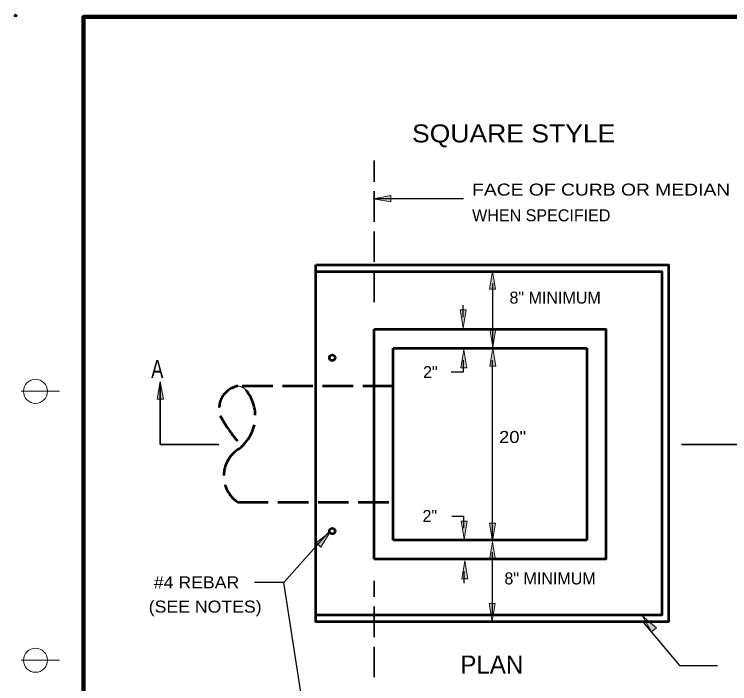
# Model space of a CAD drawing. Extents: x 97.6 to 132.4, y 0.8 to 24.6.
# Drawn here: x 98.68 to 106.12, y 16.25 to 23.22 of the extents above; entities that cross this region are included whole.
import ezdxf

# ---------------------------------------------------------------- set-up
doc = ezdxf.new("R2010")
doc.units = 0
doc.header["$LTSCALE"] = 0.053
doc.header["$PDMODE"] = 32
doc.header["$PDSIZE"] = 0.0265
doc.linetypes.add('LONG_DASHED', pattern=[7.5, 6, -1.5])
for name, color, linetype, lineweight in [('1', 7, 'Continuous', 25), ('3', 7, 'Continuous', 13), ('5', 7, 'LONG_DASHED', 53), ('8', 7, 'Continuous', 13)]:
    doc.layers.add(name, color=color, linetype=linetype, lineweight=lineweight)

msp = doc.modelspace()

# ---------------------------------------------------------------- hatches: boundary and pattern name
at = {"layer": '1'}
for points in [[(103.38242, 20.1405), (103.31992, 20.1405), (103.35108, 19.953), (103.35108, 19.953)], [(103.388, 19.53658), (103.3255, 19.53658), (103.35667, 19.72408), (103.35667, 19.72408)]]:
    msp.add_hatch(color=256, dxfattribs=at).paths.add_polyline_path(points)
at = {"layer": '3'}
for points in [[(102.41358, 21.29633), (102.59833, 21.32883), (102.59833, 21.26375), (102.59833, 21.26375)], [(103.68742, 20.35417), (103.62492, 20.35417), (103.65617, 20.54167), (103.65617, 20.54167)], [(103.69033, 19.94242), (103.62783, 19.94242), (103.65908, 19.75492), (103.65908, 19.75492)], [(103.68875, 19.55342), (103.62625, 19.55342), (103.6575, 19.74092), (103.6575, 19.74092)], [(100.1975, 19.39492), (100.23008, 19.21025), (100.16475, 19.21025), (100.16475, 19.21025)], [(103.39183, 17.93917), (103.32933, 17.93917), (103.36058, 17.75167), (103.36058, 17.75167)], [(103.686, 17.9195), (103.6235, 17.9195), (103.65475, 17.732), (103.65475, 17.732)], [(101.96625, 17.82958), (101.86733, 17.67008), (101.81883, 17.71358), (101.81883, 17.71358)], [(103.68608, 17.53608), (103.62358, 17.53608), (103.65483, 17.72358), (103.65483, 17.72358)], [(103.3975, 17.34075), (103.335, 17.34075), (103.36625, 17.52825), (103.36625, 17.52825)], [(103.68325, 17.08258), (103.62075, 17.08258), (103.652, 16.89508), (103.652, 16.89508)], [(105.217, 16.94942), (105.36017, 16.8285), (105.31017, 16.78667), (105.31017, 16.78667)]]:
    msp.add_hatch(color=256, dxfattribs=at).paths.add_polyline_path(points)

# ---------------------------------------------------------------- linework, layer by layer
at = {"layer": '1', "lineweight": 158}
for p, q in [((99.39933, 23.1915), (99.39933, 2.1915)), ((131.89933, 23.1915), (99.39933, 23.1915))]:
    msp.add_line(p, q, dxfattribs=at)
at = {"layer": '1', "lineweight": 13}
for p, q in [((103.62025, 20.53925), (103.47542, 20.53925)), ((103.41167, 19.939), (103.52917, 19.939)), ((103.65542, 19.8665), (103.65542, 19.93725)), ((103.37883, 19.7415), (103.52917, 19.7415)), ((99.14933, 19.2915), (98.74933, 19.2915)), ((103.70692, 16.96083), (103.83258, 16.96083)), ((99.14933, 16.4915), (98.74933, 16.4915))]:
    msp.add_line(p, q, dxfattribs=at)
at = {"layer": '1'}
for p, q in [((103.34917, 20.064), (103.34917, 20.189)), ((103.34917, 19.6165), (103.34917, 19.4915)), ((103.34917, 19.4915), (103.22417, 19.4915))]:
    msp.add_line(p, q, dxfattribs=at)
at = {"layer": '1', "lineweight": 53}
for p, q in [((102.42483, 17.54583), (102.42483, 19.939)), ((102.62242, 19.7415), (104.63567, 19.7415)), ((102.62242, 17.74333), (102.62242, 19.7415)), ((104.63567, 19.7415), (104.63567, 17.74333)), ((104.63567, 17.74333), (102.62242, 17.74333))]:
    msp.add_line(p, q, dxfattribs=at)
msp.add_lwpolyline([(101.81708, 20.60758), (105.48658, 20.60758), (105.48658, 16.89242), (101.81708, 16.89242)], close=True, dxfattribs=at)
for points in [[(101.81708, 20.53925), (105.41817, 20.53925), (105.41817, 16.96083), (101.81708, 16.96083)], [(102.42483, 19.939), (104.83317, 19.939), (104.83317, 17.54583), (102.42483, 17.54583)]]:
    msp.add_lwpolyline(points, dxfattribs=at)
at = {"layer": '1', "lineweight": 13}
for points in [[(103.38242, 20.1405), (103.31992, 20.1405), (103.35108, 19.953), (103.35108, 19.953)], [(103.388, 19.53658), (103.3255, 19.53658), (103.35667, 19.72408), (103.35667, 19.72408)]]:
    msp.add_lwpolyline(points, close=True, dxfattribs=at)
at = {"layer": '1', "lineweight": 53}
for centre in [(101.98742, 19.64108), (101.98742, 17.83592)]:
    msp.add_circle(centre, 0.02935, dxfattribs=at)
at = {"layer": '1', "lineweight": 13}
for centre in [(98.89933, 19.2915), (98.89933, 16.4915)]:
    msp.add_circle(centre, 0.125, dxfattribs=at)
at = {"layer": '1'}
for p in [(98.69225, 23.20333), (99.39933, 23.1915)]:
    msp.add_point(p, dxfattribs=at)
at = {"layer": '3', "lineweight": 25}
for p, q in [((102.42483, 21.29892), (103.35175, 21.29892)), ((103.65542, 20.41425), (103.65542, 19.7415)), ((103.65258, 19.6165), (103.65258, 17.74333)), ((103.23233, 17.99333), (103.35733, 17.99333)), ((103.35733, 17.86833), (103.35733, 17.99333)), ((101.95817, 17.83467), (101.48267, 17.30267)), ((103.65258, 17.61833), (103.65258, 16.96083)), ((103.35733, 17.42083), (103.35733, 17.29583)), ((101.48267, 17.30267), (101.17875, 17.30267)), ((101.92092, 14.46483), (101.48267, 17.30267)), ((105.22083, 16.89242), (105.60067, 16.4365)), ((105.60067, 16.4365), (105.99608, 16.4365))]:
    msp.add_line(p, q, dxfattribs=at)
at = {"layer": '3', "lineweight": 35}
for p, q in [((100.1975, 19.36042), (100.1975, 18.73942)), ((100.1975, 18.73942), (100.80767, 18.73942)), ((106.2325, 18.73942), (105.62233, 18.73942))]:
    msp.add_line(p, q, dxfattribs=at)
at = {"layer": '3'}
for p, q in [((103.35733, 17.74333), (103.35742, 17.74333)), ((103.35733, 17.74333), (103.35742, 17.74333)), ((103.34092, 17.54583), (103.341, 17.54583)), ((101.48267, 17.30267), (101.35767, 17.30267)), ((103.65258, 17.08583), (103.65258, 17.16458))]:
    msp.add_line(p, q, dxfattribs=at)
for points in [[(102.41358, 21.29633), (102.59833, 21.32883), (102.59833, 21.26375), (102.59833, 21.26375)], [(103.68742, 20.35417), (103.62492, 20.35417), (103.65617, 20.54167), (103.65617, 20.54167)], [(103.69033, 19.94242), (103.62783, 19.94242), (103.65908, 19.75492), (103.65908, 19.75492)], [(103.68875, 19.55342), (103.62625, 19.55342), (103.6575, 19.74092), (103.6575, 19.74092)], [(100.1975, 19.39492), (100.23008, 19.21025), (100.16475, 19.21025), (100.16475, 19.21025)], [(103.39183, 17.93917), (103.32933, 17.93917), (103.36058, 17.75167), (103.36058, 17.75167)], [(103.686, 17.9195), (103.6235, 17.9195), (103.65475, 17.732), (103.65475, 17.732)], [(101.96625, 17.82958), (101.86733, 17.67008), (101.81883, 17.71358), (101.81883, 17.71358)], [(103.68608, 17.53608), (103.62358, 17.53608), (103.65483, 17.72358), (103.65483, 17.72358)], [(103.3975, 17.34075), (103.335, 17.34075), (103.36625, 17.52825), (103.36625, 17.52825)], [(103.68325, 17.08258), (103.62075, 17.08258), (103.652, 16.89508), (103.652, 16.89508)], [(105.217, 16.94942), (105.36017, 16.8285), (105.31017, 16.78667), (105.31017, 16.78667)]]:
    msp.add_lwpolyline(points, close=True, dxfattribs=at)
at = {"layer": '5', "lineweight": 35}
for p, q in [((102.42483, 20.22008), (102.42483, 21.694)), ((102.42483, 16.31492), (102.42483, 17.31783))]:
    msp.add_line(p, q, dxfattribs=at)
at = {"layer": '5'}
for p, q in [((102.62242, 19.34642), (101.00417, 19.34642)), ((101.00417, 18.13842), (102.62242, 18.13842))]:
    msp.add_line(p, q, dxfattribs=at)
for centre, radius, start, end in [((101.05058, 19.10983), 0.2411, 101.09789, 197.8077), ((100.76175, 19.03333), 0.425, 304.78692, 39.34528), ((102.52675, 20.01142), 1.96488, 209.76103, 219.20425), ((101.1875, 18.41133), 0.32876, 123.88886, 236.11114)]:
    msp.add_arc(centre, radius, start, end, dxfattribs=at)
at = {"layer": '5', "lineweight": 13}
msp.add_arc((100.99775, 19.22675), 0.11982, 39.34528, 86.90623, dxfattribs=at)
at = {"layer": '8'}
for p, q in [((103.65542, 20.53925), (103.6555, 20.53925)), ((103.68275, 20.53925), (103.68283, 20.53925)), ((103.34917, 19.939), (103.34925, 19.939)), ((103.31633, 19.7415), (103.31642, 19.7415)), ((103.34917, 19.7415), (103.34925, 19.7415)), ((103.68542, 19.7415), (103.6855, 19.7415)), ((103.701, 19.7415), (103.70108, 19.7415)), ((103.65258, 17.74333), (103.65267, 17.74333)), ((103.65258, 17.74333), (103.65267, 17.74333)), ((103.69367, 17.74333), (103.69375, 17.74333)), ((103.8495, 17.74333), (103.84958, 17.74333)), ((103.64442, 16.96083), (103.6445, 16.96083))]:
    msp.add_line(p, q, dxfattribs=at)

# ---------------------------------------------------------------- texts
at = {"layer": '1'}
msp.add_text('2"', height=0.125, dxfattribs=at).set_placement((102.9325, 19.429))
at = {"layer": '3'}
for s, height, width, p in [('SQUARE STYLE', 0.1875, 1.1, (102.81775, 21.88275)), ('FACE OF CURB OR MEDIAN', 0.125, 1.2, (103.44292, 21.32925)), ('A', 0.1875, 0.75, (100.10392, 19.43142)), ('20"', 0.125, 1.15, (103.723, 18.75375)), ('#4 REBAR', 0.125, 1.1, (100.13117, 17.24017)), ('(SEE NOTES)', 0.125, 1.1, (100.07767, 16.98767))]:
    msp.add_text(s, height=height, dxfattribs=dict(at, width=width)).set_placement(p)
for s, height, p in [('WHEN SPECIFIED', 0.125, (103.44292, 21.0615)), ('8" MINIMUM', 0.125, (103.8315, 20.2045)), ('2"', 0.125, (102.92658, 17.93083)), ('8" MINIMUM', 0.125, (103.779, 17.28142)), ('PLAN', 0.1875, (103.32017, 16.35383))]:
    msp.add_text(s, height=height, dxfattribs=at).set_placement(p)

doc.saveas('drawing.dxf')
